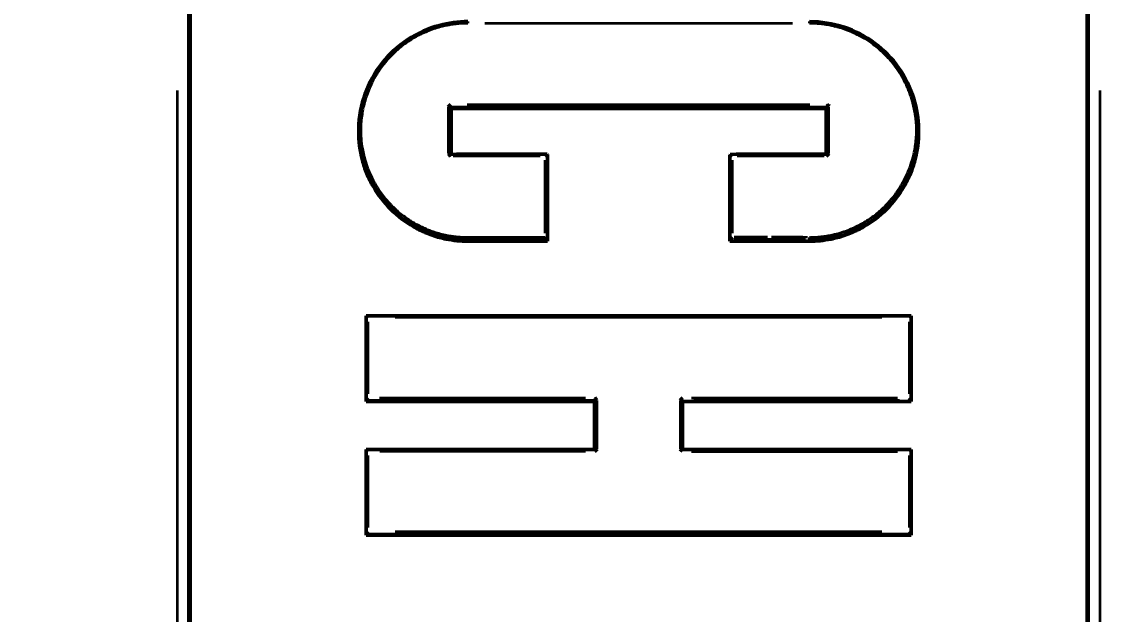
# Model space of a CAD drawing. Header units: millimetres. Extents: x 40 to 2195, y 40 to 1687.
# Drawn here: x 466.6 to 517, y 901 to 928.6 of the extents above; entities that cross this region are included whole.
import ezdxf

# ---------------------------------------------------------------- set-up
doc = ezdxf.new("R2010")
doc.units = ezdxf.units.MM
doc.header["$LTSCALE"] = 8
for name, color, linetype, lineweight in [('Dimension (ISO)', 7, 'Continuous', 25), ('Visible (ISO)', 7, 'Continuous', 50), ('Visible Narrow (ISO)', 7, 'Continuous', 35)]:
    doc.layers.add(name, color=color, linetype=linetype, lineweight=lineweight)
doc.styles.add('Note Text (ANSI)', font='tahoma.ttf')
doc.dimstyles.new('Default (ISO)', dxfattribs={"dimscale": 8, "dimtxt": 1, "dimasz": 2.5, "dimexe": 3.175, "dimexo": 0, "dimgap": 0.762, "dimtad": 1, "dimrnd": 1e-08, "dimzin": 0, "dimdsep": 46, "dimtxsty": 'Note Text (ANSI)', "dimcen": 0.09, "dimdle": 10, "dimclrd": 1, "dimclre": 1, "dimclrt": 1, "dimazin": 0, "dimtfac": 3.5052, "dimtmove": 0, "dimatfit": 3, "dimfxl": 1, "dimtolj": 1, "dimtzin": 0, "dimlwd": -1, "dimlwe": -1, "dimarcsym": 0})

# ---------------------------------------------------------------- blocks, each defined once
blk = doc.blocks.new('*D9')
at = {"layer": 'Defpoints', "color": 0, "transparency": 16777216}
for p in [(578.287, 1132.67), (416.287, 918.94), (578.287, 918.94)]:
    blk.add_point(p, dxfattribs=at)
at = {"layer": 'Dimension (ISO)', "color": 1, "transparency": 16777216}
for p, q in [((416.287, 918.94), (416.287, 1158.07)), ((578.287, 918.94), (578.287, 1158.07)), ((436.287, 1132.67), (558.287, 1132.67))]:
    blk.add_line(p, q, dxfattribs=at)
for points in [[(436.287, 1136.004), (436.287, 1129.337), (416.287, 1132.67)], [(558.287, 1136.004), (558.287, 1129.337), (578.287, 1132.67)]]:
    blk.add_solid(points, dxfattribs=at)
at = {"layer": 'Dimension (ISO)', "color": 1, "transparency": 16777216, "insert": (445.042, 1149.232), "char_height": 8, "attachment_point": 1, "style": 'Note Text (ANSI)'}
blk.add_mtext('\\A1;162.00 mm [6.378 in]', dxfattribs=at)

msp = doc.modelspace()

# ---------------------------------------------------------------- linework, layer by layer
at = {"layer": 'Visible (ISO)'}
for p, q in [((474.442, 930.218), (474.442, 831.294)), ((486.635, 924.619), (486.664, 924.539)), ((486.664, 924.539), (486.664, 922.408)), ((504.18, 924.619), (504.151, 924.539)), ((504.151, 924.539), (504.151, 922.41)), ((482.355, 923.542), (482.357, 923.604)), ((508.458, 923.604), (508.46, 923.542)), ((491.138, 922.41), (491.161, 922.366)), ((499.677, 922.407), (499.654, 922.364)), ((491.161, 922.366), (491.161, 918.354)), ((499.654, 922.364), (499.654, 918.357)), ((491.138, 918.428), (491.161, 918.354)), ((499.677, 918.431), (499.654, 918.357)), ((482.702, 914.88), (482.701, 914.845)), ((508.113, 914.88), (508.114, 914.845)), ((482.701, 914.845), (482.701, 910.881)), ((508.114, 914.845), (508.114, 910.881)), ((482.702, 910.947), (482.701, 910.881)), ((493.372, 910.947), (493.357, 910.881)), ((493.357, 910.881), (493.357, 908.644)), ((497.443, 910.947), (497.458, 910.881)), ((497.458, 910.881), (497.458, 908.644)), ((508.113, 910.947), (508.114, 910.881)), ((482.702, 908.644), (482.701, 908.616)), ((482.701, 908.616), (482.701, 904.653)), ((508.113, 908.644), (508.114, 908.616)), ((508.114, 908.616), (508.114, 904.653)), ((482.702, 904.711), (482.701, 904.653)), ((508.113, 904.711), (508.114, 904.653))]:
    msp.add_line(p, q, dxfattribs=at)
for centre, major_axis, ratio, start_param, end_param in [((486.535, 924.718), (0.0998, -0.0998), 0.052121, 0.109011, 1.645267), ((495.408, 924.547), (395.235, 0), 0.000022, 4.690264, 4.734514), ((486.535, 922.308), (0.0997, 0.0998), 0.071703, 0.071669, 1.521349), ((491.039, 922.31), (0.0998, 0.0998), 0.066093, 6.262857, 7.798896), ((499.777, 922.308), (-0.0998, 0.0997), 0.06615, 4.767466, 6.303505), ((504.28, 922.31), (-0.0997, 0.0997), 0.071765, 4.761827, 6.211525), ((491.039, 918.527), (0.1, -0.1), 0.050858, 0.096548, 1.632584), ((499.777, 918.529), (-0.0999, -0.0999), 0.050937, 4.642278, 6.186626), ((495.366, 859.885), (398.155, -1.188), 0.146825, 1.581796, 1.591119), ((495.43, 859.885), (398.156, 0.637), 0.146848, 1.550629, 1.559952), ((482.802, 914.78), (-0.0999, 0.0999), 0.036417, 4.780163, 6.316519), ((508.013, 914.78), (0.0999, 0.0999), 0.036417, 6.249852, 7.786207), ((495.408, 910.888), (396.568, 0), 0.000017, 4.680341, 4.707218), ((482.802, 911.046), (-0.0998, -0.0998), 0.063999, 4.680135, 6.216165), ((493.472, 911.046), (-0.0999, -0.0999), 0.050581, 4.666759, 6.202782), ((497.343, 911.046), (0.0999, -0.0999), 0.050581, 0.080403, 1.616427), ((495.408, 910.888), (396.568, 0), 0.000017, 4.71756, 4.744437), ((508.013, 911.046), (0.0998, -0.0998), 0.063999, 0.06702, 1.603051), ((482.802, 908.544), (-0.0999, 0.0999), 0.029537, 4.773386, 6.309635), ((493.472, 908.544), (-0.0999, 0.0999), 0.042935, 4.760188, 6.240248), ((497.343, 908.544), (0.0999, 0.0999), 0.042938, 0.042897, 1.523337), ((508.013, 908.544), (0.0999, 0.0999), 0.029537, 6.256724, 7.793077), ((482.802, 904.811), (-0.0998, -0.0998), 0.057108, 4.686998, 6.223031), ((508.013, 904.811), (0.0998, -0.0998), 0.057108, 0.060154, 1.596187), ((495.408, 904.658), (397.054, 0), 0.000013, 4.680381, 4.744397)]:
    msp.add_ellipse(centre, major_axis=major_axis, ratio=ratio, start_param=start_param, end_param=end_param, dxfattribs=at)
for points, knots in [([(474.495, 831.342), (474.495, 847.8), (474.495, 864.317), (474.495, 897.321), (474.495, 913.785), (474.495, 930.136)], [-9.905801, -9.905801, -9.905801, -9.905801, -4.95291, -4.95291, -0.00002, -0.00002, -0.00002, -0.00002]), ([(516.32, 831.342), (516.32, 847.8), (516.32, 864.317), (516.32, 897.321), (516.32, 913.785), (516.319, 930.136)], [-9.90586, -9.90586, -9.90586, -9.90586, -4.952944, -4.952944, -0.000029, -0.000029, -0.000029, -0.000029]), ([(516.373, 831.294), (516.373, 835.417), (516.373, 839.54), (516.373, 843.665), (516.373, 847.791), (516.373, 851.918), (516.373, 856.047), (516.373, 860.579), (516.373, 865.113), (516.373, 869.648), (516.373, 873.378), (516.373, 877.108), (516.373, 880.837), (516.373, 885.039), (516.373, 889.239), (516.373, 893.435), (516.373, 897.49), (516.373, 901.541), (516.373, 905.586), (516.373, 909.2), (516.373, 912.809), (516.373, 916.413), (516.373, 920.016), (516.372, 923.615), (516.372, 927.211), (516.372, 928.214), (516.372, 929.217), (516.372, 930.219)], [0, 0, 0, 0, 0.125, 0.125, 0.125, 0.25, 0.25, 0.25, 0.3871702, 0.3871702, 0.3871702, 0.5, 0.5, 0.5, 0.6271482, 0.6271482, 0.6271482, 0.75, 0.75, 0.75, 0.8597323, 0.8597323, 0.8597323, 0.9694057, 0.9694057, 0.9694057, 1, 1, 1, 1]), ([(482.357, 923.605), (482.366, 924.156), (482.468, 924.712), (482.838, 925.743), (483.108, 926.231), (483.78, 927.084), (484.189, 927.461), (485.093, 928.057), (485.597, 928.284), (486.547, 928.54), (486.996, 928.599), (487.44, 928.599)], [0, 0, 0, 0, 0.1664787, 0.1664787, 0.3303624, 0.3303624, 0.4934804, 0.4934804, 0.655403, 0.655403, 0.7886838, 0.7886838, 0.7886838, 0.7886838]), ([(503.375, 928.599), (503.919, 928.599), (504.47, 928.509), (505.495, 928.167), (505.981, 927.913), (506.841, 927.273), (507.224, 926.88), (507.841, 926.002), (508.083, 925.507), (508.376, 924.544), (508.45, 924.072), (508.458, 923.603)], [0.0000061, 0.0000061, 0.0000061, 0.0000061, 0.1632286, 0.1632286, 0.32398, 0.32398, 0.4851325, 0.4851325, 0.6471041, 0.6471041, 0.7888782, 0.7888782, 0.7888782, 0.7888782]), ([(504.18, 924.619), (504.18, 924.621), (504.182, 924.623), (504.187, 924.629), (504.19, 924.633), (504.201, 924.646), (504.21, 924.656), (504.23, 924.677), (504.24, 924.688), (504.265, 924.713), (504.276, 924.725), (504.281, 924.73), (504.282, 924.731), (504.282, 924.731)], [-0.007847651, -0.007847651, -0.007847651, -0.007847651, -0.006849773, -0.006849773, -0.005724852, -0.005724852, -0.003891126, -0.003891126, -0.002246713, -0.002246713, 0, 0, 0.000037705, 0.000037705, 0.000037705, 0.000037705]), ([(482.355, 923.542), (482.355, 923.514), (482.355, 923.486), (482.355, 923.458), (482.354, 923.031), (482.407, 922.586), (482.528, 922.134), (482.583, 921.93), (482.651, 921.725), (482.735, 921.52), (482.824, 921.303), (482.926, 921.096), (483.039, 920.901), (483.267, 920.506), (483.539, 920.159), (483.834, 919.861), (483.84, 919.856), (483.845, 919.85), (483.851, 919.845), (484.166, 919.531), (484.521, 919.258), (484.907, 919.036), (485.086, 918.933), (485.271, 918.841), (485.462, 918.76), (485.68, 918.667), (485.905, 918.59), (486.135, 918.528), (486.235, 918.502), (486.335, 918.478), (486.437, 918.458), (486.77, 918.39), (487.11, 918.356), (487.45, 918.356)], [0.773956, 0.773956, 0.773956, 0.773956, 0.7825674, 0.7825674, 0.7825674, 0.9133699, 0.9133699, 0.9133699, 0.9725502, 0.9725502, 0.9725502, 1.0355759, 1.0355759, 1.0355759, 1.1636185, 1.1636185, 1.1636185, 1.1660145, 1.1660145, 1.1660145, 1.3017024, 1.3017024, 1.3017024, 1.3644493, 1.3644493, 1.3644493, 1.4363101, 1.4363101, 1.4363101, 1.467449, 1.467449, 1.467449, 1.5698715, 1.5698715, 1.5698715, 1.5698715]), ([(503.365, 918.355), (503.705, 918.356), (504.045, 918.39), (504.378, 918.458), (504.479, 918.478), (504.58, 918.502), (504.679, 918.528), (504.909, 918.59), (505.134, 918.667), (505.353, 918.76), (505.544, 918.841), (505.729, 918.933), (505.908, 919.036), (506.294, 919.258), (506.649, 919.53), (506.964, 919.845), (506.97, 919.85), (506.975, 919.856), (506.981, 919.861), (507.276, 920.159), (507.547, 920.506), (507.776, 920.901), (507.889, 921.096), (507.991, 921.303), (508.08, 921.52), (508.164, 921.725), (508.232, 921.93), (508.287, 922.134), (508.408, 922.585), (508.461, 923.031), (508.46, 923.457), (508.46, 923.486), (508.46, 923.514), (508.46, 923.542)], [0.0001203, 0.0001203, 0.0001203, 0.0001203, 0.1020981, 0.1020981, 0.1020981, 0.1331745, 0.1331745, 0.1331745, 0.2047651, 0.2047651, 0.2047651, 0.2673376, 0.2673376, 0.2673376, 0.4025825, 0.4025825, 0.4025825, 0.4049546, 0.4049546, 0.4049546, 0.532597, 0.532597, 0.532597, 0.5954161, 0.5954161, 0.5954161, 0.6544097, 0.6544097, 0.6544097, 0.7847073, 0.7847073, 0.7847073, 0.7932905, 0.7932905, 0.7932905, 0.7932905])]:
    msp.add_open_spline(points, degree=3, knots=knots, dxfattribs=at)
for points in [[(482.356, 923.574), (482.356, 923.574), (482.356, 923.573), (482.356, 923.573)], [(482.357, 923.605), (482.357, 923.604), (482.357, 923.604), (482.357, 923.604)], [(508.459, 923.573), (508.459, 923.576), (508.459, 923.579), (508.459, 923.582)], [(486.634, 922.408), (488.135, 922.409), (489.636, 922.41), (491.138, 922.41)], [(499.677, 922.408), (501.179, 922.409), (502.68, 922.41), (504.181, 922.41)], [(482.702, 914.88), (491.168, 914.88), (499.647, 914.88), (508.113, 914.88)], [(482.702, 908.644), (486.258, 908.644), (489.815, 908.644), (493.372, 908.644)], [(497.443, 908.644), (501, 908.644), (504.557, 908.644), (508.113, 908.644)]]:
    msp.add_open_spline(points, degree=3, dxfattribs=at)
at = {"layer": 'Visible Narrow (ISO)'}
for p, q in [((502.58, 928.512), (488.235, 928.512)), ((473.899, 836.191), (473.899, 925.381)), ((516.916, 925.381), (516.916, 836.191)), ((486.533, 924.61), (486.533, 922.44)), ((487.42, 924.731), (503.395, 924.731)), ((504.282, 922.442), (504.282, 924.61)), ((491.037, 922.133), (491.037, 918.728)), ((499.778, 918.731), (499.778, 922.131)), ((487.44, 918.427), (487.449, 918.36)), ((482.702, 914.683), (482.702, 911.144)), ((482.799, 911.243), (482.799, 914.604)), ((506.755, 914.791), (484.06, 914.791)), ((508.016, 914.604), (508.016, 911.243)), ((508.113, 911.144), (508.113, 914.684)), ((493.372, 910.832), (493.372, 908.76)), ((493.471, 908.679), (493.471, 910.931)), ((497.344, 910.931), (497.344, 908.679)), ((497.443, 908.76), (497.443, 910.832)), ((497.877, 911.056), (507.483, 911.056)), ((497.977, 910.947), (507.579, 910.947)), ((482.702, 908.448), (482.702, 904.908)), ((482.799, 905.006), (482.799, 908.367)), ((492.938, 908.554), (483.333, 908.554)), ((508.016, 908.367), (508.016, 905.006)), ((508.113, 904.908), (508.113, 908.448)), ((484.06, 904.819), (506.755, 904.819))]:
    msp.add_line(p, q, dxfattribs=at)
for centre, major_axis, ratio, start_param, end_param in [((487.44, 928.499), (0, 0.1), 0.020158, 0.071718, 1.363736), ((503.375, 928.499), (0, 0.1), 0.020157, 4.918929, 6.211382), ((486.628, 867.243), (0.001, 455.938), 0.000016, 4.833922, 4.838322), ((504.19, 867.238), (0.001, -455.981), 0.000022, 4.586456, 4.590851), ((495.42, 887.933), (-398.76, 0.372), 0.086234, 4.724026, 4.734194), ((491.149, 867.286), (-0.001, 455.651), 0.000023, 1.449962, 1.45788), ((499.669, 867.277), (-0.001, -455.724), 0.000016, 1.683718, 1.691626), ((495.381, 887.943), (-398.759, -0.765), 0.086195, 4.690465, 4.700633), ((487.44, 918.529), (0, -0.1), 0.020101, 4.679508, 6.059253), ((495.414, 859.7), (399.916, 0.64), 0.146849, 1.551132, 1.559441), ((495.408, 873.67), (399, 0), 0.11247, 1.555727, 1.559626), ((495.408, 873.67), (399, 0), 0.11247, 1.551072, 1.555276), ((503.368, 918.529), (-0.0001, -0.1), 0.019928, 0.222051, 1.571336), ((495.407, 911.144), (397.147, 0.002), 0.000223, 4.68198, 4.70617), ((495.408, 908.559), (-397.36, 0), 0.000014, 1.577012, 1.601189)]:
    msp.add_ellipse(centre, major_axis=major_axis, ratio=ratio, start_param=start_param, end_param=end_param, dxfattribs=at)
for points in [[(474.425, 930.236), (474.425, 922.051), (474.425, 905.615), (474.425, 880.844), (474.425, 856.032), (474.425, 839.516), (474.425, 831.277)], [(516.39, 831.277), (516.39, 839.516), (516.39, 856.032), (516.39, 880.844), (516.39, 905.615), (516.39, 922.051), (516.39, 930.236)], [(503.368, 918.429), (503.365, 918.404), (503.368, 918.38), (503.365, 918.355)]]:
    msp.add_open_spline(points, degree=3, dxfattribs=at)
for points, knots in [([(487.438, 928.512), (487.346, 928.512), (487.256, 928.51), (487.166, 928.505), (486.983, 928.495), (486.803, 928.475), (486.625, 928.446), (486.562, 928.436), (486.5, 928.424), (486.437, 928.411), (486.35, 928.393), (486.263, 928.373), (486.176, 928.35), (486.071, 928.322), (485.967, 928.291), (485.863, 928.257), (485.759, 928.222), (485.656, 928.184), (485.555, 928.142), (485.453, 928.101), (485.353, 928.056), (485.254, 928.008), (485.227, 927.995), (485.201, 927.982), (485.175, 927.969), (485.111, 927.936), (485.048, 927.903), (484.986, 927.868), (484.762, 927.742), (484.55, 927.599), (484.35, 927.441), (484.257, 927.368), (484.167, 927.292), (484.08, 927.212), (484.041, 927.176), (484.002, 927.14), (483.964, 927.102), (483.708, 926.854), (483.479, 926.577), (483.281, 926.278), (483.261, 926.249), (483.242, 926.219), (483.223, 926.189), (483.204, 926.159), (483.185, 926.129), (483.167, 926.098), (482.982, 925.791), (482.83, 925.462), (482.714, 925.121), (482.698, 925.072), (482.682, 925.022), (482.666, 924.971), (482.661, 924.954), (482.656, 924.937), (482.651, 924.92), (482.59, 924.71), (482.543, 924.496), (482.51, 924.28), (482.478, 924.07), (482.459, 923.858), (482.454, 923.646), (482.446, 923.318), (482.471, 922.988), (482.528, 922.665), (482.545, 922.564), (482.566, 922.463), (482.59, 922.364), (482.594, 922.346), (482.599, 922.329), (482.603, 922.311), (482.701, 921.922), (482.845, 921.545), (483.033, 921.191), (483.039, 921.18), (483.045, 921.169), (483.051, 921.159), (483.068, 921.127), (483.085, 921.096), (483.103, 921.065), (483.155, 920.972), (483.211, 920.882), (483.269, 920.793), (483.327, 920.704), (483.388, 920.618), (483.451, 920.534), (483.513, 920.45), (483.578, 920.369), (483.645, 920.29), (483.694, 920.233), (483.744, 920.177), (483.795, 920.123), (483.83, 920.085), (483.866, 920.047), (483.903, 920.011), (483.981, 919.932), (484.061, 919.857), (484.142, 919.785), (484.304, 919.643), (484.471, 919.514), (484.641, 919.399), (484.665, 919.383), (484.688, 919.367), (484.712, 919.351), (484.766, 919.316), (484.82, 919.283), (484.874, 919.25), (484.965, 919.195), (485.057, 919.144), (485.149, 919.097), (485.244, 919.047), (485.339, 919.002), (485.434, 918.961), (485.513, 918.926), (485.593, 918.893), (485.672, 918.864), (485.739, 918.838), (485.805, 918.815), (485.871, 918.793), (485.969, 918.761), (486.066, 918.732), (486.162, 918.706), (486.261, 918.68), (486.359, 918.657), (486.456, 918.638), (486.502, 918.629), (486.547, 918.62), (486.592, 918.612), (486.667, 918.6), (486.741, 918.589), (486.814, 918.579), (486.899, 918.569), (486.982, 918.56), (487.064, 918.554), (487.149, 918.548), (487.233, 918.544), (487.316, 918.542), (487.357, 918.541), (487.398, 918.54), (487.438, 918.54)], [0, 0, 0, 0, 0.0162412, 0.0162412, 0.0162412, 0.0490867, 0.0490867, 0.0490867, 0.0607006, 0.0607006, 0.0607006, 0.0769231, 0.0769231, 0.0769231, 0.0965202, 0.0965202, 0.0965202, 0.1161638, 0.1161638, 0.1161638, 0.1357988, 0.1357988, 0.1357988, 0.1410805, 0.1410805, 0.1410805, 0.1538462, 0.1538462, 0.1538462, 0.1998976, 0.1998976, 0.1998976, 0.2211537, 0.2211537, 0.2211537, 0.2307692, 0.2307692, 0.2307692, 0.2949742, 0.2949742, 0.2949742, 0.3013161, 0.3013161, 0.3013161, 0.3076923, 0.3076923, 0.3076923, 0.3720677, 0.3720677, 0.3720677, 0.3814451, 0.3814451, 0.3814451, 0.3846154, 0.3846154, 0.3846154, 0.4236889, 0.4236889, 0.4236889, 0.4615656, 0.4615656, 0.4615656, 0.5201952, 0.5201952, 0.5201952, 0.5384615, 0.5384615, 0.5384615, 0.5416851, 0.5416851, 0.5416851, 0.6132193, 0.6132193, 0.6132193, 0.6153846, 0.6153846, 0.6153846, 0.621779, 0.621779, 0.621779, 0.6407584, 0.6407584, 0.6407584, 0.6597242, 0.6597242, 0.6597242, 0.6786009, 0.6786009, 0.6786009, 0.6923077, 0.6923077, 0.6923077, 0.7019183, 0.7019183, 0.7019183, 0.7225212, 0.7225212, 0.7225212, 0.7634877, 0.7634877, 0.7634877, 0.7692308, 0.7692308, 0.7692308, 0.7821647, 0.7821647, 0.7821647, 0.804199, 0.804199, 0.804199, 0.8269572, 0.8269572, 0.8269572, 0.8461538, 0.8461538, 0.8461538, 0.8623521, 0.8623521, 0.8623521, 0.8864008, 0.8864008, 0.8864008, 0.9112905, 0.9112905, 0.9112905, 0.9230769, 0.9230769, 0.9230769, 0.9425669, 0.9425669, 0.9425669, 0.9651299, 0.9651299, 0.9651299, 0.9884086, 0.9884086, 0.9884086, 1, 1, 1, 1]), ([(503.37, 918.537), (503.462, 918.539), (503.553, 918.541), (503.644, 918.546), (503.735, 918.551), (503.826, 918.559), (503.917, 918.569), (504.008, 918.579), (504.098, 918.591), (504.188, 918.606), (504.272, 918.62), (504.356, 918.636), (504.439, 918.654), (504.474, 918.662), (504.509, 918.67), (504.545, 918.679), (504.658, 918.707), (504.771, 918.738), (504.884, 918.774), (504.997, 918.81), (505.109, 918.85), (505.22, 918.894), (505.331, 918.938), (505.441, 918.986), (505.549, 919.039), (505.57, 919.049), (505.591, 919.059), (505.612, 919.069), (505.63, 919.079), (505.648, 919.088), (505.667, 919.097), (505.843, 919.188), (506.014, 919.29), (506.179, 919.402), (506.343, 919.514), (506.501, 919.635), (506.651, 919.766), (506.655, 919.769), (506.658, 919.773), (506.662, 919.776), (506.813, 919.909), (506.957, 920.051), (507.091, 920.201), (507.226, 920.351), (507.352, 920.51), (507.467, 920.676), (507.474, 920.685), (507.48, 920.694), (507.486, 920.703), (507.605, 920.876), (507.713, 921.057), (507.809, 921.244), (507.893, 921.407), (507.968, 921.574), (508.033, 921.745), (508.043, 921.771), (508.053, 921.796), (508.062, 921.822), (508.117, 921.972), (508.164, 922.126), (508.204, 922.282), (508.245, 922.437), (508.277, 922.595), (508.302, 922.754), (508.311, 922.81), (508.319, 922.866), (508.326, 922.922), (508.331, 922.965), (508.336, 923.008), (508.34, 923.051), (508.362, 923.287), (508.368, 923.525), (508.357, 923.762), (508.351, 923.885), (508.341, 924.009), (508.326, 924.132), (508.318, 924.19), (508.31, 924.249), (508.301, 924.307), (508.27, 924.5), (508.229, 924.69), (508.176, 924.878), (508.135, 925.022), (508.088, 925.164), (508.035, 925.303), (508.008, 925.373), (507.98, 925.443), (507.95, 925.512), (507.882, 925.668), (507.806, 925.821), (507.723, 925.969), (507.645, 926.107), (507.561, 926.242), (507.471, 926.372), (507.419, 926.446), (507.365, 926.52), (507.309, 926.591), (507.176, 926.762), (507.032, 926.924), (506.878, 927.076), (506.81, 927.143), (506.741, 927.207), (506.67, 927.27), (506.59, 927.34), (506.507, 927.408), (506.423, 927.474), (506.305, 927.565), (506.183, 927.65), (506.057, 927.731), (505.935, 927.809), (505.809, 927.881), (505.68, 927.949), (505.578, 928.001), (505.474, 928.051), (505.369, 928.097), (505.362, 928.1), (505.355, 928.103), (505.348, 928.106), (505.242, 928.151), (505.135, 928.193), (505.027, 928.231), (504.919, 928.269), (504.811, 928.303), (504.701, 928.333), (504.653, 928.346), (504.605, 928.359), (504.556, 928.371), (504.467, 928.393), (504.378, 928.412), (504.288, 928.429), (504.242, 928.437), (504.196, 928.445), (504.15, 928.452), (504.06, 928.466), (503.969, 928.478), (503.878, 928.487), (503.788, 928.496), (503.697, 928.503), (503.606, 928.507), (503.53, 928.511), (503.454, 928.512), (503.377, 928.512)], [0.0000277, 0.0000277, 0.0000277, 0.0000277, 0.0176556, 0.0176556, 0.0176556, 0.0354503, 0.0354503, 0.0354503, 0.0532686, 0.0532686, 0.0532686, 0.0698869, 0.0698869, 0.0698869, 0.0769231, 0.0769231, 0.0769231, 0.0996333, 0.0996333, 0.0996333, 0.1224928, 0.1224928, 0.1224928, 0.1454533, 0.1454533, 0.1454533, 0.149911, 0.149911, 0.149911, 0.1538462, 0.1538462, 0.1538462, 0.1918536, 0.1918536, 0.1918536, 0.2298611, 0.2298611, 0.2298611, 0.2307692, 0.2307692, 0.2307692, 0.2692308, 0.2692308, 0.2692308, 0.3076923, 0.3076923, 0.3076923, 0.3098152, 0.3098152, 0.3098152, 0.3498097, 0.3498097, 0.3498097, 0.3846154, 0.3846154, 0.3846154, 0.3897722, 0.3897722, 0.3897722, 0.4202499, 0.4202499, 0.4202499, 0.4507662, 0.4507662, 0.4507662, 0.4615385, 0.4615385, 0.4615385, 0.4697431, 0.4697431, 0.4697431, 0.5148635, 0.5148635, 0.5148635, 0.5384615, 0.5384615, 0.5384615, 0.5497243, 0.5497243, 0.5497243, 0.5868972, 0.5868972, 0.5868972, 0.6153846, 0.6153846, 0.6153846, 0.6296864, 0.6296864, 0.6296864, 0.6621372, 0.6621372, 0.6621372, 0.6923077, 0.6923077, 0.6923077, 0.7096895, 0.7096895, 0.7096895, 0.7510607, 0.7510607, 0.7510607, 0.7692308, 0.7692308, 0.7692308, 0.7896905, 0.7896905, 0.7896905, 0.8182969, 0.8182969, 0.8182969, 0.8461538, 0.8461538, 0.8461538, 0.8680916, 0.8680916, 0.8680916, 0.8695888, 0.8695888, 0.8695888, 0.8915379, 0.8915379, 0.8915379, 0.9134332, 0.9134332, 0.9134332, 0.9230769, 0.9230769, 0.9230769, 0.9408579, 0.9408579, 0.9408579, 0.9499439, 0.9499439, 0.9499439, 0.967707, 0.967707, 0.967707, 0.9853087, 0.9853087, 0.9853087, 0.9999724, 0.9999724, 0.9999724, 0.9999724]), ([(486.635, 924.619), (487.06, 924.619), (487.486, 924.619), (487.913, 924.619), (488.597, 924.619), (489.285, 924.619), (489.978, 924.619), (490.462, 924.619), (490.948, 924.619), (491.435, 924.619), (491.784, 924.619), (492.133, 924.619), (492.482, 924.619), (492.78, 924.619), (493.079, 924.619), (493.377, 924.619), (493.913, 924.619), (494.449, 924.619), (494.986, 924.619), (495.585, 924.619), (496.186, 924.619), (496.792, 924.619), (497.292, 924.619), (497.797, 924.619), (498.308, 924.619), (498.316, 924.619), (498.325, 924.619), (498.333, 924.619), (498.414, 924.619), (498.496, 924.619), (498.577, 924.619), (499.081, 924.619), (499.592, 924.619), (500.113, 924.619), (500.187, 924.619), (500.262, 924.619), (500.336, 924.619), (501.014, 924.619), (501.709, 924.619), (502.42, 924.619), (502.997, 924.619), (503.584, 924.619), (504.18, 924.619)], [0, 0, 0, 0, 0.0768913, 0.0768913, 0.0768913, 0.2, 0.2, 0.2, 0.2859818, 0.2859818, 0.2859818, 0.3474561, 0.3474561, 0.3474561, 0.4, 0.4, 0.4, 0.4945353, 0.4945353, 0.4945353, 0.6, 0.6, 0.6, 0.6871243, 0.6871243, 0.6871243, 0.6885505, 0.6885505, 0.6885505, 0.7024038, 0.7024038, 0.7024038, 0.7878384, 0.7878384, 0.7878384, 0.8, 0.8, 0.8, 0.9104398, 0.9104398, 0.9104398, 1, 1, 1, 1]), ([(482.357, 923.604), (482.356, 923.576), (482.356, 923.548), (482.356, 923.52), (482.355, 923.119), (482.403, 922.719), (482.496, 922.329), (482.506, 922.285), (482.517, 922.242), (482.529, 922.199), (482.631, 921.818), (482.778, 921.448), (482.965, 921.101), (482.989, 921.057), (483.013, 921.013), (483.038, 920.969), (483.233, 920.633), (483.466, 920.321), (483.723, 920.045), (483.764, 920.001), (483.806, 919.958), (483.849, 919.915), (484.09, 919.674), (484.349, 919.465), (484.612, 919.289), (484.627, 919.279), (484.643, 919.269), (484.658, 919.258), (484.739, 919.205), (484.821, 919.155), (484.903, 919.108), (485.096, 918.997), (485.29, 918.902), (485.482, 918.822), (485.534, 918.801), (485.585, 918.78), (485.637, 918.761), (485.803, 918.698), (485.967, 918.645), (486.128, 918.602), (486.28, 918.562), (486.429, 918.529), (486.575, 918.504), (486.877, 918.452), (487.168, 918.43), (487.44, 918.43)], [0.4633515, 0.4633515, 0.4633515, 0.4633515, 0.4682388, 0.4682388, 0.4682388, 0.5384615, 0.5384615, 0.5384615, 0.546231, 0.546231, 0.546231, 0.6153846, 0.6153846, 0.6153846, 0.6241783, 0.6241783, 0.6241783, 0.6923077, 0.6923077, 0.6923077, 0.7032834, 0.7032834, 0.7032834, 0.7655796, 0.7655796, 0.7655796, 0.7692308, 0.7692308, 0.7692308, 0.7884429, 0.7884429, 0.7884429, 0.8339233, 0.8339233, 0.8339233, 0.8461538, 0.8461538, 0.8461538, 0.8858188, 0.8858188, 0.8858188, 0.9230769, 0.9230769, 0.9230769, 1, 1, 1, 1]), ([(503.368, 918.43), (503.371, 918.43), (503.373, 918.43), (503.607, 918.43), (503.839, 918.446), (504.238, 918.501), (504.405, 918.532), (504.609, 918.582), (504.648, 918.592), (504.912, 918.662), (505.134, 918.738), (505.473, 918.881), (505.594, 918.938), (505.78, 919.034), (505.846, 919.07), (506.087, 919.209), (506.256, 919.32), (506.524, 919.52), (506.627, 919.604), (506.809, 919.763), (506.889, 919.838), (507.157, 920.105), (507.332, 920.311), (507.509, 920.555), (507.528, 920.581), (507.628, 920.725), (507.705, 920.846), (507.881, 921.15), (507.974, 921.337), (508.079, 921.584), (508.102, 921.641), (508.186, 921.862), (508.241, 922.029), (508.33, 922.362), (508.365, 922.526), (508.403, 922.76), (508.413, 922.828), (508.447, 923.103), (508.459, 923.312), (508.459, 923.548), (508.459, 923.575), (508.458, 923.603)], [0.0000123, 0.0000123, 0.0000123, 0.0000123, 0.0004379, 0.0004379, 0.0447395, 0.0447395, 0.0769231, 0.0769231, 0.0845261, 0.0845261, 0.1286668, 0.1286668, 0.1538462, 0.1538462, 0.1680747, 0.1680747, 0.205981, 0.205981, 0.2307692, 0.2307692, 0.2512699, 0.2512699, 0.3016644, 0.3016644, 0.3076923, 0.3076923, 0.3343977, 0.3343977, 0.3733269, 0.3733269, 0.3846154, 0.3846154, 0.4174197, 0.4174197, 0.4487234, 0.4487234, 0.4615385, 0.4615385, 0.5004539, 0.5004539, 0.5056126, 0.5056126, 0.5056126, 0.5056126]), ([(487.438, 918.54), (487.848, 918.54), (488.254, 918.541), (488.651, 918.54), (488.938, 918.54), (489.22, 918.54), (489.504, 918.54), (489.614, 918.54), (489.723, 918.54), (489.833, 918.54), (489.933, 918.54), (490.033, 918.539), (490.134, 918.539), (490.412, 918.539), (490.694, 918.539), (490.976, 918.538), (490.997, 918.538), (491.017, 918.538), (491.037, 918.538)], [0, 0, 0, 0, 0.333333, 0.333333, 0.333333, 0.573918, 0.573918, 0.573918, 0.666667, 0.666667, 0.666667, 0.750627, 0.750627, 0.750627, 0.983173, 0.983173, 0.983173, 1, 1, 1, 1]), ([(487.44, 918.43), (487.825, 918.431), (488.207, 918.43), (488.581, 918.43), (488.602, 918.43), (488.624, 918.43), (488.646, 918.43), (488.659, 918.43), (488.672, 918.43), (488.685, 918.43), (489.093, 918.43), (489.491, 918.43), (489.898, 918.429), (489.976, 918.429), (490.055, 918.429), (490.135, 918.429), (490.465, 918.429), (490.801, 918.428), (491.138, 918.428)], [0, 0, 0, 0, 0.304897, 0.304897, 0.304897, 0.32247, 0.32247, 0.32247, 0.333333, 0.333333, 0.333333, 0.666667, 0.666667, 0.666667, 0.7311, 0.7311, 0.7311, 1, 1, 1, 1]), ([(482.702, 910.947), (483.292, 910.947), (483.894, 910.947), (484.506, 910.947), (484.954, 910.947), (485.407, 910.947), (485.863, 910.947), (485.906, 910.947), (485.948, 910.947), (485.991, 910.947), (486.081, 910.947), (486.171, 910.947), (486.261, 910.947), (486.629, 910.947), (487, 910.947), (487.376, 910.947), (487.833, 910.947), (488.297, 910.947), (488.772, 910.947), (489.008, 910.947), (489.246, 910.947), (489.488, 910.947), (489.505, 910.947), (489.522, 910.947), (489.539, 910.947), (489.632, 910.947), (489.725, 910.947), (489.818, 910.947), (490.429, 910.947), (491.058, 910.947), (491.703, 910.947), (492.248, 910.947), (492.805, 910.947), (493.372, 910.947)], [0, 0, 0, 0, 0.1851322, 0.1851322, 0.1851322, 0.320708, 0.320708, 0.320708, 0.3333333, 0.3333333, 0.3333333, 0.3599953, 0.3599953, 0.3599953, 0.4686175, 0.4686175, 0.4686175, 0.600912, 0.600912, 0.600912, 0.6666667, 0.6666667, 0.6666667, 0.6713589, 0.6713589, 0.6713589, 0.696497, 0.696497, 0.696497, 0.8609899, 0.8609899, 0.8609899, 1, 1, 1, 1]), ([(482.702, 904.711), (483.204, 904.711), (483.699, 904.711), (484.188, 904.711), (485.297, 904.711), (486.373, 904.711), (487.413, 904.711), (488.088, 904.711), (488.747, 904.711), (489.393, 904.711), (489.484, 904.711), (489.576, 904.711), (489.667, 904.711), (490.177, 904.711), (490.678, 904.711), (491.173, 904.711), (491.317, 904.711), (491.46, 904.711), (491.603, 904.711), (491.638, 904.711), (491.673, 904.711), (491.708, 904.711), (492.289, 904.711), (492.861, 904.711), (493.426, 904.711), (493.825, 904.711), (494.22, 904.711), (494.613, 904.711), (494.981, 904.711), (495.348, 904.711), (495.713, 904.711), (496.277, 904.711), (496.838, 904.711), (497.4, 904.711), (497.961, 904.711), (498.523, 904.711), (499.089, 904.711), (499.171, 904.711), (499.254, 904.711), (499.337, 904.711), (499.439, 904.711), (499.542, 904.711), (499.644, 904.711), (500.232, 904.711), (500.825, 904.711), (501.425, 904.711), (502.016, 904.711), (502.614, 904.711), (503.222, 904.711), (503.389, 904.711), (503.557, 904.711), (503.726, 904.711), (503.905, 904.711), (504.085, 904.711), (504.267, 904.711), (505.156, 904.711), (506.067, 904.711), (506.998, 904.711), (507.367, 904.711), (507.738, 904.711), (508.113, 904.711)], [0, 0, 0, 0, 0.050982, 0.050982, 0.050982, 0.166667, 0.166667, 0.166667, 0.241657, 0.241657, 0.241657, 0.25231, 0.25231, 0.25231, 0.311774, 0.311774, 0.311774, 0.32907, 0.32907, 0.32907, 0.333333, 0.333333, 0.333333, 0.403829, 0.403829, 0.403829, 0.453509, 0.453509, 0.453509, 0.5, 0.5, 0.5, 0.571723, 0.571723, 0.571723, 0.643285, 0.643285, 0.643285, 0.653751, 0.653751, 0.653751, 0.666667, 0.666667, 0.666667, 0.740649, 0.740649, 0.740649, 0.813375, 0.813375, 0.813375, 0.833333, 0.833333, 0.833333, 0.854561, 0.854561, 0.854561, 0.95875, 0.95875, 0.95875, 1, 1, 1, 1])]:
    msp.add_open_spline(points, degree=3, knots=knots, dxfattribs=at)

# ---------------------------------------------------------------- dimensions: what is measured, and where the dimension line sits
at = {"layer": 'Dimension (ISO)', "color": 1, "true_color": 0xff0000}
dim = msp.add_linear_dim(base=(578.287, 1132.67), p1=(416.287, 918.94), p2=(578.287, 918.94), angle=180, text='<> mm [6.378 in]', dimstyle='Default (ISO)', override={"dimgap": 0.762, "dimdec": 2, "dimpost": '', "dimtol": 0, "dimlim": 0, "dimtp": 0, "dimtm": 0, "dimtdec": 2, "dimtofl": 0, "dimatfit": 1}, dxfattribs=at)
dim.commit()
dim.dimension.update_dxf_attribs({"geometry": '*D9', "text_midpoint": (497.287, 1132.67), "dimtype": 160})

doc.saveas('drawing.dxf')
